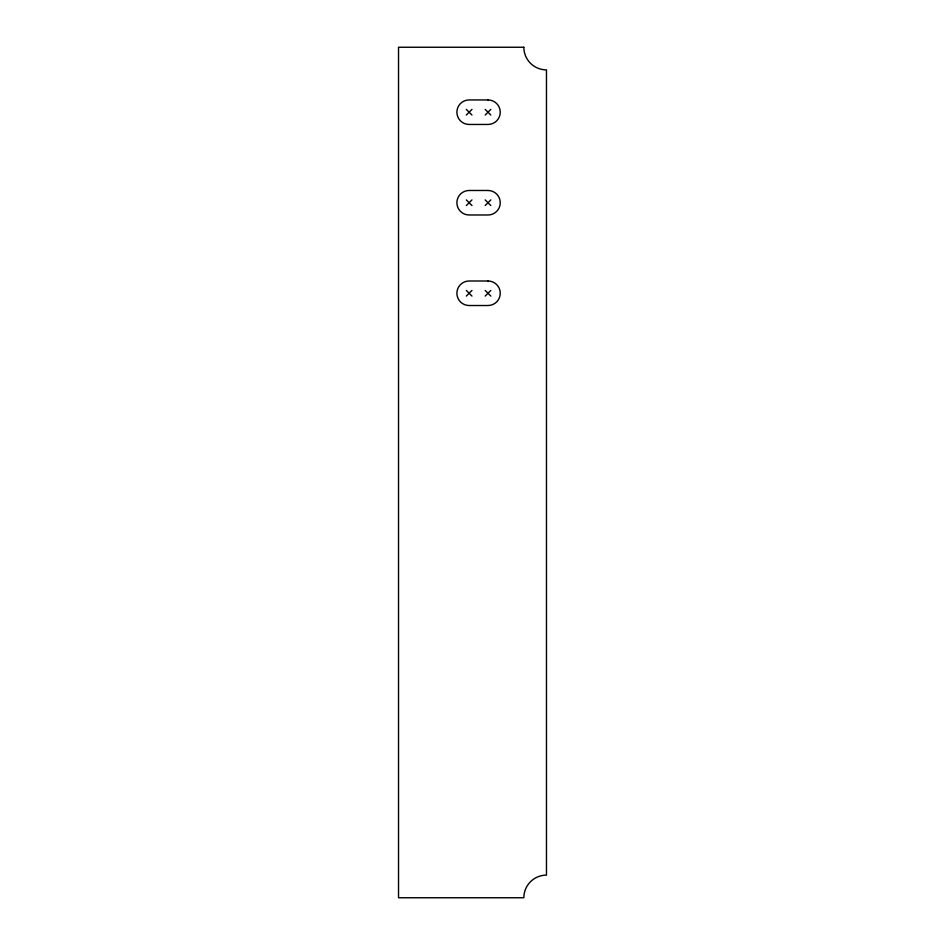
<?xml version="1.0" encoding="UTF-8"?>
<svg xmlns="http://www.w3.org/2000/svg" width="945" height="945" viewBox="0 0 945 945"><rect width="100%" height="100%" fill="white"/><g stroke="black" fill="none" stroke-linecap="round" stroke-linejoin="round"><path stroke-width="1.42" d="M466.31 115.03L471.968 109.372M485.175 115.03L490.833 109.372M466.31 205.561L471.968 199.903M485.175 205.561L490.833 199.903M466.31 296.08L471.968 290.422M485.175 296.08L490.833 290.422M485.175 109.372L490.833 115.03M466.31 109.372L471.968 115.03M485.175 199.903L490.833 205.561M466.31 199.903L471.968 205.561M485.175 290.422L490.833 296.08M466.31 290.422L471.968 296.08M523.837 47.25L398.53 47.25L398.53 897.75L523.837 897.75A22.633 22.633 0 0 1 546.47 875.117L546.47 69.883A22.633 22.633 0 0 1 523.837 47.25M487.998 99.946L469.145 99.946A12.261 12.261 0 0 0 456.884 112.207A12.261 12.261 0 0 0 469.145 124.456L487.998 124.456A12.261 12.261 0 0 0 500.259 112.207A12.261 12.261 0 0 0 487.998 99.946M487.998 190.477L469.145 190.477A12.261 12.261 0 0 0 456.884 202.726A12.261 12.261 0 0 0 469.145 214.987L487.998 214.987A12.261 12.261 0 0 0 500.259 202.726A12.261 12.261 0 0 0 487.998 190.477M487.998 280.996L469.145 280.996A12.261 12.261 0 0 0 456.884 293.257A12.261 12.261 0 0 0 469.145 305.518L487.998 305.518A12.261 12.261 0 0 0 500.259 293.257A12.261 12.261 0 0 0 487.998 280.996"/></g></svg>
